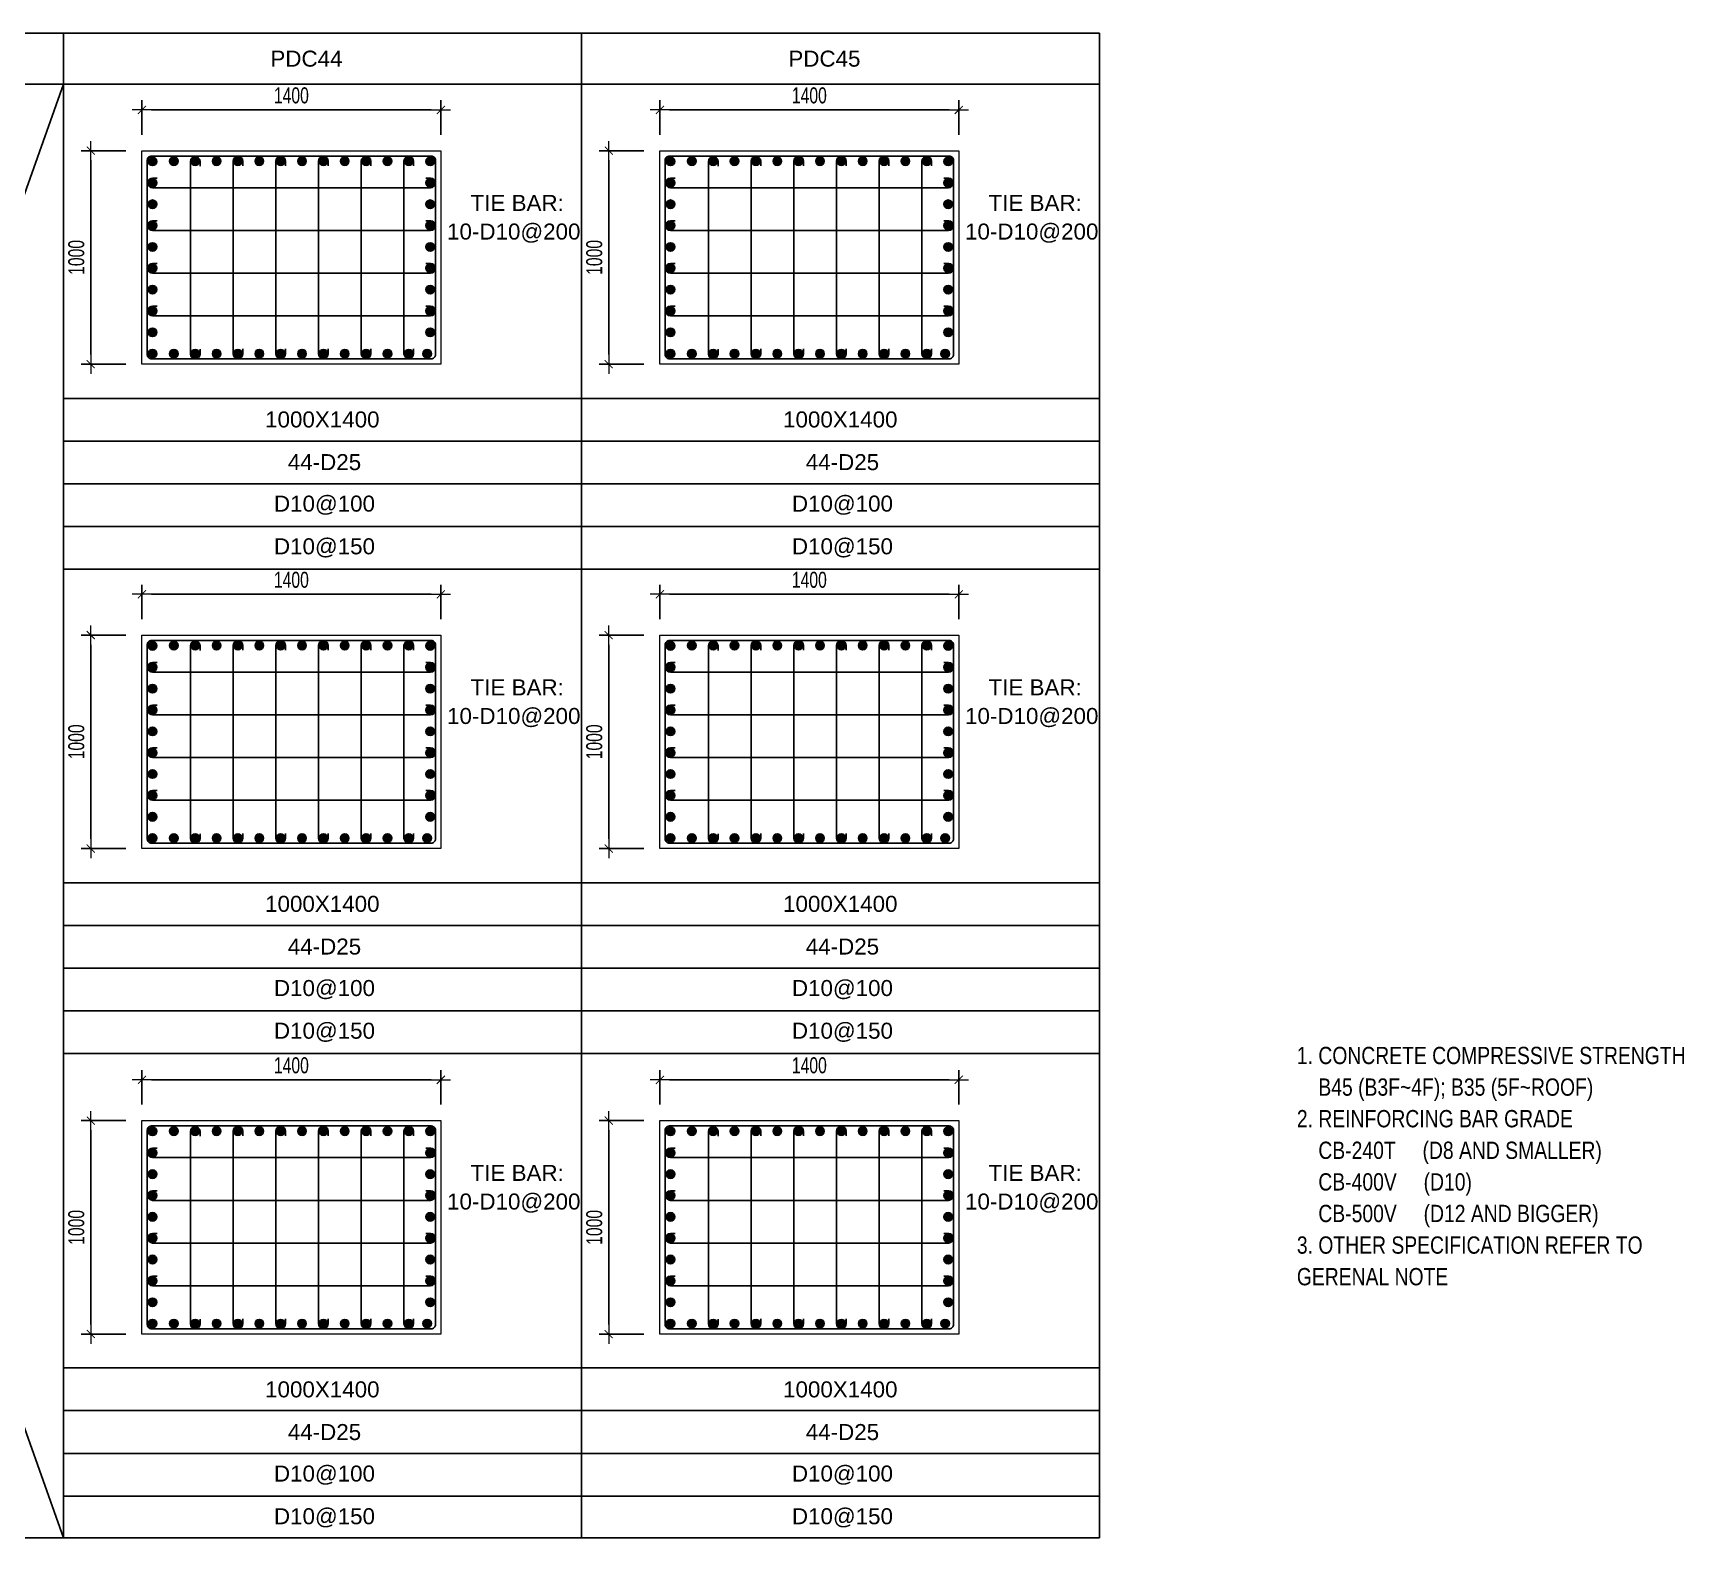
# Model space of a CAD drawing. Header units: millimetres. Extents: x 49323 to 598907, y -6102 to 181761.
# Drawn here: x 575496 to 583229, y 54570 to 61620 of the extents above; entities that cross this region are included whole.
import ezdxf
from ezdxf.enums import TextEntityAlignment as Align

# ---------------------------------------------------------------- set-up
doc = ezdxf.new("R2010")
doc.units = ezdxf.units.MM
doc.linetypes.add('CENTER2', pattern=[1.125, 0.75, -0.125, 0.125, -0.125])
doc.layers.get('Defpoints').update_dxf_attribs({"color": 151, "lineweight": 9})
for name, color, linetype in [('2', 2, 'Continuous'), ('CEN', 1, 'CENTER2'), ('STL', 3, 'Continuous'), ('TIT1', 3, 'Continuous')]:
    doc.layers.add(name, color=color, linetype=linetype)
doc.layers.add('NDC_S_CONTINUOUS', color=3, linetype='Continuous', lineweight=20)
doc.layers.add('NDC_S_DIM', color=1, linetype='Continuous', lineweight=15)
doc.styles.add('ARIAL', font='arial.ttf', dxfattribs={"width": 0.8})
doc.styles.add('NDC_ARIAL', font='arial.ttf', dxfattribs={"width": 0.85})
doc.styles.add('NDC_DIM', font='', dxfattribs={"width": 0.75})
doc.styles.get('NDC_DIM').set_extended_font_data('Dotum')
doc.dimstyles.new('NDC_dim_30', dxfattribs={"dimscale": 30, "dimtxt": 2.5, "dimasz": 1.5, "dimexe": 1.5, "dimexo": 2.5, "dimgap": 1, "dimtad": 1, "dimdec": 0, "dimzin": 0, "dimdsep": 46, "dimtxsty": 'NDC_DIM', "dimblk": 'DIMMARK', "dimcen": 0.09, "dimdle": 1.2, "dimclrd": 1, "dimclre": 1, "dimclrt": 3, "dimadec": 0, "dimazin": 0, "dimtfac": 1, "dimtdec": 0, "dimtix": 1, "dimtofl": 0, "dimtmove": 0, "dimatfit": 3, "dimfxl": 8, "dimfxlon": 1, "dimtolj": 1, "dimtzin": 0, "dimarcsym": 0})

# ---------------------------------------------------------------- blocks, each defined once
blk = doc.blocks.new('GN')
at = {"layer": 'TIT1', "insert": (0, 0), "char_height": 81, "width": 1996.298, "attachment_point": 1, "line_spacing_factor": 1.096296, "style": 'ARIAL'}
blk.add_mtext('\\A1;1. CONCRETE COMPRESSIVE STRENGTH\\P    B45 (B3F~4F); B35 (5F~ROOF)\\P2. REINFORCING BAR GRADE\\P    CB-240T     (D8 AND SMALLER)\\P    CB-400V     (D10)\\P    CB-500V     (D12 AND BIGGER)\\P3. OTHER SPECIFICATION REFER TO GERENAL NOTE ', dxfattribs=at)
blk = doc.blocks.new('8')
at = {"layer": '2'}
blk.add_hatch(color=256, dxfattribs=at).paths.add_polyline_path([(20, 0, 0.386127), (1.9, 19.9), (-1.9, 19.9, 0.386127), (-20, 0, 1)])
blk.add_circle((0, 0), 20, dxfattribs=at)
blk = doc.blocks.new('5')
at = {"layer": 'CEN', "rotation": 180}
blk.add_blockref('8', (0, 0), dxfattribs=at)
blk = doc.blocks.new('DIMMARK')
at = {"layer": 'NDC_S_DIM', "color": 1}
blk.add_line((-1.5, 0), (1, 0), dxfattribs=at)
at = {"layer": 'NDC_S_DIM', "color": 2, "const_width": 0.1}
blk.add_lwpolyline([(-0.42, -0.42), (0.42, 0.42)], dxfattribs=at)
blk = doc.blocks.new('*D801')
at = {"layer": 'Defpoints', "color": 0, "ltscale": 40, "transparency": 16777216}
for p in [(577406.3, 56716.1), (576006.3, 56524.9), (577406.3, 56524.9)]:
    blk.add_point(p, dxfattribs=at)
at = {"layer": 'NDC_S_DIM', "color": 1, "lineweight": -2, "ltscale": 40, "transparency": 16777216}
for p, q in [((576006.3, 56599.9), (576006.3, 56761.1)), ((577406.3, 56599.9), (577406.3, 56761.1)), ((576051.3, 56716.1), (577361.3, 56716.1))]:
    blk.add_line(p, q, dxfattribs=at)
at = {"layer": 'NDC_S_DIM', "color": 1, "lineweight": -2, "ltscale": 40, "transparency": 16777216, "xscale": 45, "yscale": 45, "zscale": 45, "rotation": 180}
blk.add_blockref('DIMMARK', (576006.3, 56716.1), dxfattribs=at)
at = {"layer": 'NDC_S_DIM', "color": 1, "lineweight": -2, "ltscale": 40, "transparency": 16777216, "xscale": 45, "yscale": 45, "zscale": 45}
blk.add_blockref('DIMMARK', (577406.3, 56716.1), dxfattribs=at)
at = {"layer": 'NDC_S_DIM', "color": 3, "ltscale": 40, "transparency": 16777216, "insert": (576706.3, 56783.7), "char_height": 75, "attachment_point": 5, "style": 'NDC_DIM'}
blk.add_mtext('\\A1;1400', dxfattribs=at)
blk = doc.blocks.new('*D802')
at = {"layer": 'Defpoints', "color": 0, "ltscale": 40, "transparency": 16777216}
for p in [(576006.3, 56524.9), (575766.7, 55524.9), (576006.3, 55524.9)]:
    blk.add_point(p, dxfattribs=at)
at = {"layer": 'NDC_S_DIM', "color": 1, "lineweight": -2, "ltscale": 40, "transparency": 16777216}
for p, q in [((575931.3, 56524.9), (575721.7, 56524.9)), ((575766.7, 56479.9), (575766.7, 55569.9)), ((575931.3, 55524.9), (575721.7, 55524.9))]:
    blk.add_line(p, q, dxfattribs=at)
at = {"layer": 'NDC_S_DIM', "color": 1, "lineweight": -2, "ltscale": 40, "transparency": 16777216, "xscale": 45, "yscale": 45, "zscale": 45}
for p, rotation in [((575766.7, 56524.9), 90), ((575766.7, 55524.9), 270)]:
    blk.add_blockref('DIMMARK', p, dxfattribs=dict(at, rotation=rotation))
at = {"layer": 'NDC_S_DIM', "color": 3, "ltscale": 40, "transparency": 16777216, "insert": (575699.1, 56024.9), "char_height": 75, "attachment_point": 5, "rotation": 90, "style": 'NDC_DIM'}
blk.add_mtext('\\A1;1000', dxfattribs=at)
blk = doc.blocks.new('*D791')
at = {"layer": 'Defpoints', "color": 0, "ltscale": 40, "transparency": 16777216}
for p in [(577406.3, 58990.8), (576006.3, 58799.6), (577406.3, 58799.6)]:
    blk.add_point(p, dxfattribs=at)
at = {"layer": 'NDC_S_DIM', "color": 1, "lineweight": -2, "ltscale": 40, "transparency": 16777216}
for p, q in [((576006.3, 58874.6), (576006.3, 59035.8)), ((577406.3, 58874.6), (577406.3, 59035.8)), ((576051.3, 58990.8), (577361.3, 58990.8))]:
    blk.add_line(p, q, dxfattribs=at)
at = {"layer": 'NDC_S_DIM', "color": 1, "lineweight": -2, "ltscale": 40, "transparency": 16777216, "xscale": 45, "yscale": 45, "zscale": 45, "rotation": 180}
blk.add_blockref('DIMMARK', (576006.3, 58990.8), dxfattribs=at)
at = {"layer": 'NDC_S_DIM', "color": 1, "lineweight": -2, "ltscale": 40, "transparency": 16777216, "xscale": 45, "yscale": 45, "zscale": 45}
blk.add_blockref('DIMMARK', (577406.3, 58990.8), dxfattribs=at)
at = {"layer": 'NDC_S_DIM', "color": 3, "ltscale": 40, "transparency": 16777216, "insert": (576706.3, 59058.4), "char_height": 75, "attachment_point": 5, "style": 'NDC_DIM'}
blk.add_mtext('\\A1;1400', dxfattribs=at)
blk = doc.blocks.new('*D792')
at = {"layer": 'Defpoints', "color": 0, "ltscale": 40, "transparency": 16777216}
for p in [(576006.3, 58799.6), (575766.7, 57799.6), (576006.3, 57799.6)]:
    blk.add_point(p, dxfattribs=at)
at = {"layer": 'NDC_S_DIM', "color": 1, "lineweight": -2, "ltscale": 40, "transparency": 16777216}
for p, q in [((575931.3, 58799.6), (575721.7, 58799.6)), ((575766.7, 58754.6), (575766.7, 57844.6)), ((575931.3, 57799.6), (575721.7, 57799.6))]:
    blk.add_line(p, q, dxfattribs=at)
at = {"layer": 'NDC_S_DIM', "color": 1, "lineweight": -2, "ltscale": 40, "transparency": 16777216, "xscale": 45, "yscale": 45, "zscale": 45}
for p, rotation in [((575766.7, 58799.6), 90), ((575766.7, 57799.6), 270)]:
    blk.add_blockref('DIMMARK', p, dxfattribs=dict(at, rotation=rotation))
at = {"layer": 'NDC_S_DIM', "color": 3, "ltscale": 40, "transparency": 16777216, "insert": (575699.1, 58299.6), "char_height": 75, "attachment_point": 5, "rotation": 90, "style": 'NDC_DIM'}
blk.add_mtext('\\A1;1000', dxfattribs=at)
blk = doc.blocks.new('*D799')
at = {"layer": 'Defpoints', "color": 0, "ltscale": 40, "transparency": 16777216}
for p in [(577406.3, 61260.3), (576006.3, 61069.1), (577406.3, 61069.1)]:
    blk.add_point(p, dxfattribs=at)
at = {"layer": 'NDC_S_DIM', "color": 1, "lineweight": -2, "ltscale": 40, "transparency": 16777216}
for p, q in [((576006.3, 61144.1), (576006.3, 61305.3)), ((576051.3, 61260.3), (577361.3, 61260.3)), ((577406.3, 61144.1), (577406.3, 61305.3))]:
    blk.add_line(p, q, dxfattribs=at)
at = {"layer": 'NDC_S_DIM', "color": 1, "lineweight": -2, "ltscale": 40, "transparency": 16777216, "xscale": 45, "yscale": 45, "zscale": 45, "rotation": 180}
blk.add_blockref('DIMMARK', (576006.3, 61260.3), dxfattribs=at)
at = {"layer": 'NDC_S_DIM', "color": 1, "lineweight": -2, "ltscale": 40, "transparency": 16777216, "xscale": 45, "yscale": 45, "zscale": 45}
blk.add_blockref('DIMMARK', (577406.3, 61260.3), dxfattribs=at)
at = {"layer": 'NDC_S_DIM', "color": 3, "ltscale": 40, "transparency": 16777216, "insert": (576706.3, 61327.8), "char_height": 75, "attachment_point": 5, "style": 'NDC_DIM'}
blk.add_mtext('\\A1;1400', dxfattribs=at)
blk = doc.blocks.new('*D800')
at = {"layer": 'Defpoints', "color": 0, "ltscale": 40, "transparency": 16777216}
for p in [(576006.3, 61069.1), (575766.7, 60069.1), (576006.3, 60069.1)]:
    blk.add_point(p, dxfattribs=at)
at = {"layer": 'NDC_S_DIM', "color": 1, "lineweight": -2, "ltscale": 40, "transparency": 16777216}
for p, q in [((575931.3, 61069.1), (575721.7, 61069.1)), ((575766.7, 61024.1), (575766.7, 60114.1)), ((575931.3, 60069.1), (575721.7, 60069.1))]:
    blk.add_line(p, q, dxfattribs=at)
at = {"layer": 'NDC_S_DIM', "color": 1, "lineweight": -2, "ltscale": 40, "transparency": 16777216, "xscale": 45, "yscale": 45, "zscale": 45}
for p, rotation in [((575766.7, 61069.1), 90), ((575766.7, 60069.1), 270)]:
    blk.add_blockref('DIMMARK', p, dxfattribs=dict(at, rotation=rotation))
at = {"layer": 'NDC_S_DIM', "color": 3, "ltscale": 40, "transparency": 16777216, "insert": (575699.1, 60569.1), "char_height": 75, "attachment_point": 5, "rotation": 90, "style": 'NDC_DIM'}
blk.add_mtext('\\A1;1000', dxfattribs=at)
blk = doc.blocks.new('*D795')
at = {"layer": 'Defpoints', "color": 0, "ltscale": 40, "transparency": 16777216}
for p in [(579832.4, 56716.1), (578432.4, 56524.9), (579832.4, 56524.9)]:
    blk.add_point(p, dxfattribs=at)
at = {"layer": 'NDC_S_DIM', "color": 1, "lineweight": -2, "ltscale": 40, "transparency": 16777216}
for p, q in [((578432.4, 56599.9), (578432.4, 56761.1)), ((579832.4, 56599.9), (579832.4, 56761.1)), ((578477.4, 56716.1), (579787.4, 56716.1))]:
    blk.add_line(p, q, dxfattribs=at)
at = {"layer": 'NDC_S_DIM', "color": 1, "lineweight": -2, "ltscale": 40, "transparency": 16777216, "xscale": 45, "yscale": 45, "zscale": 45, "rotation": 180}
blk.add_blockref('DIMMARK', (578432.4, 56716.1), dxfattribs=at)
at = {"layer": 'NDC_S_DIM', "color": 1, "lineweight": -2, "ltscale": 40, "transparency": 16777216, "xscale": 45, "yscale": 45, "zscale": 45}
blk.add_blockref('DIMMARK', (579832.4, 56716.1), dxfattribs=at)
at = {"layer": 'NDC_S_DIM', "color": 3, "ltscale": 40, "transparency": 16777216, "insert": (579132.4, 56783.7), "char_height": 75, "attachment_point": 5, "style": 'NDC_DIM'}
blk.add_mtext('\\A1;1400', dxfattribs=at)
blk = doc.blocks.new('*D796')
at = {"layer": 'Defpoints', "color": 0, "ltscale": 40, "transparency": 16777216}
for p in [(578432.4, 56524.9), (578192.8, 55524.9), (578432.4, 55524.9)]:
    blk.add_point(p, dxfattribs=at)
at = {"layer": 'NDC_S_DIM', "color": 1, "lineweight": -2, "ltscale": 40, "transparency": 16777216}
for p, q in [((578357.4, 56524.9), (578147.8, 56524.9)), ((578192.8, 56479.9), (578192.8, 55569.9)), ((578357.4, 55524.9), (578147.8, 55524.9))]:
    blk.add_line(p, q, dxfattribs=at)
at = {"layer": 'NDC_S_DIM', "color": 1, "lineweight": -2, "ltscale": 40, "transparency": 16777216, "xscale": 45, "yscale": 45, "zscale": 45}
for p, rotation in [((578192.8, 56524.9), 90), ((578192.8, 55524.9), 270)]:
    blk.add_blockref('DIMMARK', p, dxfattribs=dict(at, rotation=rotation))
at = {"layer": 'NDC_S_DIM', "color": 3, "ltscale": 40, "transparency": 16777216, "insert": (578125.2, 56024.9), "char_height": 75, "attachment_point": 5, "rotation": 90, "style": 'NDC_DIM'}
blk.add_mtext('\\A1;1000', dxfattribs=at)
blk = doc.blocks.new('*D797')
at = {"layer": 'Defpoints', "color": 0, "ltscale": 40, "transparency": 16777216}
for p in [(579832.4, 58990.8), (578432.4, 58799.6), (579832.4, 58799.6)]:
    blk.add_point(p, dxfattribs=at)
at = {"layer": 'NDC_S_DIM', "color": 1, "lineweight": -2, "ltscale": 40, "transparency": 16777216}
for p, q in [((578432.4, 58874.6), (578432.4, 59035.8)), ((579832.4, 58874.6), (579832.4, 59035.8)), ((578477.4, 58990.8), (579787.4, 58990.8))]:
    blk.add_line(p, q, dxfattribs=at)
at = {"layer": 'NDC_S_DIM', "color": 1, "lineweight": -2, "ltscale": 40, "transparency": 16777216, "xscale": 45, "yscale": 45, "zscale": 45, "rotation": 180}
blk.add_blockref('DIMMARK', (578432.4, 58990.8), dxfattribs=at)
at = {"layer": 'NDC_S_DIM', "color": 1, "lineweight": -2, "ltscale": 40, "transparency": 16777216, "xscale": 45, "yscale": 45, "zscale": 45}
blk.add_blockref('DIMMARK', (579832.4, 58990.8), dxfattribs=at)
at = {"layer": 'NDC_S_DIM', "color": 3, "ltscale": 40, "transparency": 16777216, "insert": (579132.4, 59058.4), "char_height": 75, "attachment_point": 5, "style": 'NDC_DIM'}
blk.add_mtext('\\A1;1400', dxfattribs=at)
blk = doc.blocks.new('*D798')
at = {"layer": 'Defpoints', "color": 0, "ltscale": 40, "transparency": 16777216}
for p in [(578432.4, 58799.6), (578192.8, 57799.6), (578432.4, 57799.6)]:
    blk.add_point(p, dxfattribs=at)
at = {"layer": 'NDC_S_DIM', "color": 1, "lineweight": -2, "ltscale": 40, "transparency": 16777216}
for p, q in [((578357.4, 58799.6), (578147.8, 58799.6)), ((578192.8, 58754.6), (578192.8, 57844.6)), ((578357.4, 57799.6), (578147.8, 57799.6))]:
    blk.add_line(p, q, dxfattribs=at)
at = {"layer": 'NDC_S_DIM', "color": 1, "lineweight": -2, "ltscale": 40, "transparency": 16777216, "xscale": 45, "yscale": 45, "zscale": 45}
for p, rotation in [((578192.8, 58799.6), 90), ((578192.8, 57799.6), 270)]:
    blk.add_blockref('DIMMARK', p, dxfattribs=dict(at, rotation=rotation))
at = {"layer": 'NDC_S_DIM', "color": 3, "ltscale": 40, "transparency": 16777216, "insert": (578125.2, 58299.6), "char_height": 75, "attachment_point": 5, "rotation": 90, "style": 'NDC_DIM'}
blk.add_mtext('\\A1;1000', dxfattribs=at)
blk = doc.blocks.new('*D793')
at = {"layer": 'Defpoints', "color": 0, "ltscale": 40, "transparency": 16777216}
for p in [(579832.4, 61260.3), (578432.4, 61069.1), (579832.4, 61069.1)]:
    blk.add_point(p, dxfattribs=at)
at = {"layer": 'NDC_S_DIM', "color": 1, "lineweight": -2, "ltscale": 40, "transparency": 16777216}
for p, q in [((578432.4, 61144.1), (578432.4, 61305.3)), ((578477.4, 61260.3), (579787.4, 61260.3)), ((579832.4, 61144.1), (579832.4, 61305.3))]:
    blk.add_line(p, q, dxfattribs=at)
at = {"layer": 'NDC_S_DIM', "color": 1, "lineweight": -2, "ltscale": 40, "transparency": 16777216, "xscale": 45, "yscale": 45, "zscale": 45, "rotation": 180}
blk.add_blockref('DIMMARK', (578432.4, 61260.3), dxfattribs=at)
at = {"layer": 'NDC_S_DIM', "color": 1, "lineweight": -2, "ltscale": 40, "transparency": 16777216, "xscale": 45, "yscale": 45, "zscale": 45}
blk.add_blockref('DIMMARK', (579832.4, 61260.3), dxfattribs=at)
at = {"layer": 'NDC_S_DIM', "color": 3, "ltscale": 40, "transparency": 16777216, "insert": (579132.4, 61327.8), "char_height": 75, "attachment_point": 5, "style": 'NDC_DIM'}
blk.add_mtext('\\A1;1400', dxfattribs=at)
blk = doc.blocks.new('*D794')
at = {"layer": 'Defpoints', "color": 0, "ltscale": 40, "transparency": 16777216}
for p in [(578432.4, 61069.1), (578192.8, 60069.1), (578432.4, 60069.1)]:
    blk.add_point(p, dxfattribs=at)
at = {"layer": 'NDC_S_DIM', "color": 1, "lineweight": -2, "ltscale": 40, "transparency": 16777216}
for p, q in [((578357.4, 61069.1), (578147.8, 61069.1)), ((578192.8, 61024.1), (578192.8, 60114.1)), ((578357.4, 60069.1), (578147.8, 60069.1))]:
    blk.add_line(p, q, dxfattribs=at)
at = {"layer": 'NDC_S_DIM', "color": 1, "lineweight": -2, "ltscale": 40, "transparency": 16777216, "xscale": 45, "yscale": 45, "zscale": 45}
for p, rotation in [((578192.8, 61069.1), 90), ((578192.8, 60069.1), 270)]:
    blk.add_blockref('DIMMARK', p, dxfattribs=dict(at, rotation=rotation))
at = {"layer": 'NDC_S_DIM', "color": 3, "ltscale": 40, "transparency": 16777216, "insert": (578125.2, 60569.1), "char_height": 75, "attachment_point": 5, "rotation": 90, "style": 'NDC_DIM'}
blk.add_mtext('\\A1;1000', dxfattribs=at)

msp = doc.modelspace()

# ---------------------------------------------------------------- linework, layer by layer
at = {"layer": '2', "lineweight": -2, "ltscale": 1000}
for points in [[(577381.3, 61024.1), (577381.3, 60114.1, -0.414214), (577361.3, 60094.1), (576051.3, 60094.1, -0.414214), (576031.3, 60114.1), (576031.3, 61024.1, -0.414214), (576051.3, 61044.1), (577361.3, 61044.1, -0.414214)], [(579807.4, 61024.1), (579807.4, 60114.1, -0.414214), (579787.4, 60094.1), (578477.4, 60094.1, -0.414214), (578457.4, 60114.1), (578457.4, 61024.1, -0.414214), (578477.4, 61044.1), (579787.4, 61044.1, -0.414214)], [(577381.3, 58754.6), (577381.3, 57844.6, -0.414214), (577361.3, 57824.6), (576051.3, 57824.6, -0.414214), (576031.3, 57844.6), (576031.3, 58754.6, -0.414214), (576051.3, 58774.6), (577361.3, 58774.6, -0.414214)], [(579807.4, 58754.6), (579807.4, 57844.6, -0.414214), (579787.4, 57824.6), (578477.4, 57824.6, -0.414214), (578457.4, 57844.6), (578457.4, 58754.6, -0.414214), (578477.4, 58774.6), (579787.4, 58774.6, -0.414214)], [(577381.3, 56479.9), (577381.3, 55569.9, -0.414214), (577361.3, 55549.9), (576051.3, 55549.9, -0.414214), (576031.3, 55569.9), (576031.3, 56479.9, -0.414214), (576051.3, 56499.9), (577361.3, 56499.9, -0.414214)], [(579807.4, 56479.9), (579807.4, 55569.9, -0.414214), (579787.4, 55549.9), (578477.4, 55549.9, -0.414214), (578457.4, 55569.9), (578457.4, 56479.9, -0.414214), (578477.4, 56499.9), (579787.4, 56499.9, -0.414214)]]:
    msp.add_lwpolyline(points, format="xyb", close=True, dxfattribs=at)
at = {"layer": '2'}
for points in [[(576278.6, 60138.7), (576278.6, 60116.6, -1), (576233.6, 60116.6), (576233.6, 61018.6, -1), (576278.6, 61018.6), (576278.6, 60996.4)], [(576478.6, 60140.2), (576478.6, 60118.1, -1), (576433.6, 60118.1), (576433.6, 61020.1, -1), (576478.6, 61020.1), (576478.6, 60997.9)], [(576678.6, 60140.2), (576678.6, 60118.1, -1), (576633.6, 60118.1), (576633.6, 61020.1, -1), (576678.6, 61020.1), (576678.6, 60997.9)], [(576878.6, 60140.2), (576878.6, 60118.1, -1), (576833.6, 60118.1), (576833.6, 61020.1, -1), (576878.6, 61020.1), (576878.6, 60997.9)], [(577078.6, 60140.2), (577078.6, 60118.1, -1), (577033.6, 60118.1), (577033.6, 61020.1, -1), (577078.6, 61020.1), (577078.6, 60997.9)], [(577278.6, 60140.2), (577278.6, 60118.1, -1), (577233.6, 60118.1), (577233.6, 61020.1, -1), (577278.6, 61020.1), (577278.6, 60997.9)], [(578704.7, 60138.7), (578704.7, 60116.6, -1), (578659.7, 60116.6), (578659.7, 61018.6, -1), (578704.7, 61018.6), (578704.7, 60996.4)], [(578904.7, 60140.2), (578904.7, 60118.1, -1), (578859.7, 60118.1), (578859.7, 61020.1, -1), (578904.7, 61020.1), (578904.7, 60997.9)], [(579104.7, 60140.2), (579104.7, 60118.1, -1), (579059.7, 60118.1), (579059.7, 61020.1, -1), (579104.7, 61020.1), (579104.7, 60997.9)], [(579304.7, 60140.2), (579304.7, 60118.1, -1), (579259.7, 60118.1), (579259.7, 61020.1, -1), (579304.7, 61020.1), (579304.7, 60997.9)], [(579504.7, 60140.2), (579504.7, 60118.1, -1), (579459.7, 60118.1), (579459.7, 61020.1, -1), (579504.7, 61020.1), (579504.7, 60997.9)], [(579704.7, 60140.2), (579704.7, 60118.1, -1), (579659.7, 60118.1), (579659.7, 61020.1, -1), (579704.7, 61020.1), (579704.7, 60997.9)], [(576078.2, 60940.6), (576056.1, 60940.6, 1), (576056.1, 60895.6), (577358.1, 60895.6, 1), (577358.1, 60940.6), (577336, 60940.6)], [(578504.3, 60940.6), (578482.2, 60940.6, 1), (578482.2, 60895.6), (579784.2, 60895.6, 1), (579784.2, 60940.6), (579762.1, 60940.6)], [(576078.2, 60740.6), (576056.1, 60740.6, 1), (576056.1, 60695.6), (577358.1, 60695.6, 1), (577358.1, 60740.6), (577336, 60740.6)], [(578504.3, 60740.6), (578482.2, 60740.6, 1), (578482.2, 60695.6), (579784.2, 60695.6, 1), (579784.2, 60740.6), (579762.1, 60740.6)], [(576078.2, 60540.6), (576056.1, 60540.6, 1), (576056.1, 60495.6), (577358.1, 60495.6, 1), (577358.1, 60540.6), (577336, 60540.6)], [(578504.3, 60540.6), (578482.2, 60540.6, 1), (578482.2, 60495.6), (579784.2, 60495.6, 1), (579784.2, 60540.6), (579762.1, 60540.6)], [(576078.2, 60340.6), (576056.1, 60340.6, 1), (576056.1, 60295.6), (577358.1, 60295.6, 1), (577358.1, 60340.6), (577336, 60340.6)], [(578504.3, 60340.6), (578482.2, 60340.6, 1), (578482.2, 60295.6), (579784.2, 60295.6, 1), (579784.2, 60340.6), (579762.1, 60340.6)], [(576278.6, 57869.3), (576278.6, 57847.1, -1), (576233.6, 57847.1), (576233.6, 58749.1, -1), (576278.6, 58749.1), (576278.6, 58727)], [(576478.6, 57870.8), (576478.6, 57848.6, -1), (576433.6, 57848.6), (576433.6, 58750.6, -1), (576478.6, 58750.6), (576478.6, 58728.5)], [(576678.6, 57870.8), (576678.6, 57848.6, -1), (576633.6, 57848.6), (576633.6, 58750.6, -1), (576678.6, 58750.6), (576678.6, 58728.5)], [(576878.6, 57870.8), (576878.6, 57848.6, -1), (576833.6, 57848.6), (576833.6, 58750.6, -1), (576878.6, 58750.6), (576878.6, 58728.5)], [(577078.6, 57870.8), (577078.6, 57848.6, -1), (577033.6, 57848.6), (577033.6, 58750.6, -1), (577078.6, 58750.6), (577078.6, 58728.5)], [(577278.6, 57870.8), (577278.6, 57848.6, -1), (577233.6, 57848.6), (577233.6, 58750.6, -1), (577278.6, 58750.6), (577278.6, 58728.5)], [(578704.7, 57869.3), (578704.7, 57847.1, -1), (578659.7, 57847.1), (578659.7, 58749.1, -1), (578704.7, 58749.1), (578704.7, 58727)], [(578904.7, 57870.8), (578904.7, 57848.6, -1), (578859.7, 57848.6), (578859.7, 58750.6, -1), (578904.7, 58750.6), (578904.7, 58728.5)], [(579104.7, 57870.8), (579104.7, 57848.6, -1), (579059.7, 57848.6), (579059.7, 58750.6, -1), (579104.7, 58750.6), (579104.7, 58728.5)], [(579304.7, 57870.8), (579304.7, 57848.6, -1), (579259.7, 57848.6), (579259.7, 58750.6, -1), (579304.7, 58750.6), (579304.7, 58728.5)], [(579504.7, 57870.8), (579504.7, 57848.6, -1), (579459.7, 57848.6), (579459.7, 58750.6, -1), (579504.7, 58750.6), (579504.7, 58728.5)], [(579704.7, 57870.8), (579704.7, 57848.6, -1), (579659.7, 57848.6), (579659.7, 58750.6, -1), (579704.7, 58750.6), (579704.7, 58728.5)], [(576078.2, 58671.2), (576056.1, 58671.2, 1), (576056.1, 58626.2), (577358.1, 58626.2, 1), (577358.1, 58671.2), (577336, 58671.2)], [(578504.3, 58671.2), (578482.2, 58671.2, 1), (578482.2, 58626.2), (579784.2, 58626.2, 1), (579784.2, 58671.2), (579762.1, 58671.2)], [(576078.2, 58471.2), (576056.1, 58471.2, 1), (576056.1, 58426.2), (577358.1, 58426.2, 1), (577358.1, 58471.2), (577336, 58471.2)], [(578504.3, 58471.2), (578482.2, 58471.2, 1), (578482.2, 58426.2), (579784.2, 58426.2, 1), (579784.2, 58471.2), (579762.1, 58471.2)], [(576078.2, 58271.2), (576056.1, 58271.2, 1), (576056.1, 58226.2), (577358.1, 58226.2, 1), (577358.1, 58271.2), (577336, 58271.2)], [(578504.3, 58271.2), (578482.2, 58271.2, 1), (578482.2, 58226.2), (579784.2, 58226.2, 1), (579784.2, 58271.2), (579762.1, 58271.2)], [(576078.2, 58071.2), (576056.1, 58071.2, 1), (576056.1, 58026.2), (577358.1, 58026.2, 1), (577358.1, 58071.2), (577336, 58071.2)], [(578504.3, 58071.2), (578482.2, 58071.2, 1), (578482.2, 58026.2), (579784.2, 58026.2, 1), (579784.2, 58071.2), (579762.1, 58071.2)], [(576278.6, 55594.6), (576278.6, 55572.4, -1), (576233.6, 55572.4), (576233.6, 56474.4, -1), (576278.6, 56474.4), (576278.6, 56452.3)], [(576478.6, 55596.1), (576478.6, 55573.9, -1), (576433.6, 55573.9), (576433.6, 56475.9, -1), (576478.6, 56475.9), (576478.6, 56453.8)], [(576678.6, 55596.1), (576678.6, 55573.9, -1), (576633.6, 55573.9), (576633.6, 56475.9, -1), (576678.6, 56475.9), (576678.6, 56453.8)], [(576878.6, 55596.1), (576878.6, 55573.9, -1), (576833.6, 55573.9), (576833.6, 56475.9, -1), (576878.6, 56475.9), (576878.6, 56453.8)], [(577078.6, 55596.1), (577078.6, 55573.9, -1), (577033.6, 55573.9), (577033.6, 56475.9, -1), (577078.6, 56475.9), (577078.6, 56453.8)], [(577278.6, 55596.1), (577278.6, 55573.9, -1), (577233.6, 55573.9), (577233.6, 56475.9, -1), (577278.6, 56475.9), (577278.6, 56453.8)], [(578704.7, 55594.6), (578704.7, 55572.4, -1), (578659.7, 55572.4), (578659.7, 56474.4, -1), (578704.7, 56474.4), (578704.7, 56452.3)], [(578904.7, 55596.1), (578904.7, 55573.9, -1), (578859.7, 55573.9), (578859.7, 56475.9, -1), (578904.7, 56475.9), (578904.7, 56453.8)], [(579104.7, 55596.1), (579104.7, 55573.9, -1), (579059.7, 55573.9), (579059.7, 56475.9, -1), (579104.7, 56475.9), (579104.7, 56453.8)], [(579304.7, 55596.1), (579304.7, 55573.9, -1), (579259.7, 55573.9), (579259.7, 56475.9, -1), (579304.7, 56475.9), (579304.7, 56453.8)], [(579504.7, 55596.1), (579504.7, 55573.9, -1), (579459.7, 55573.9), (579459.7, 56475.9, -1), (579504.7, 56475.9), (579504.7, 56453.8)], [(579704.7, 55596.1), (579704.7, 55573.9, -1), (579659.7, 55573.9), (579659.7, 56475.9, -1), (579704.7, 56475.9), (579704.7, 56453.8)], [(576078.2, 56396.5), (576056.1, 56396.5, 1), (576056.1, 56351.5), (577358.1, 56351.5, 1), (577358.1, 56396.5), (577336, 56396.5)], [(578504.3, 56396.5), (578482.2, 56396.5, 1), (578482.2, 56351.5), (579784.2, 56351.5, 1), (579784.2, 56396.5), (579762.1, 56396.5)], [(576078.2, 56196.5), (576056.1, 56196.5, 1), (576056.1, 56151.5), (577358.1, 56151.5, 1), (577358.1, 56196.5), (577336, 56196.5)], [(578504.3, 56196.5), (578482.2, 56196.5, 1), (578482.2, 56151.5), (579784.2, 56151.5, 1), (579784.2, 56196.5), (579762.1, 56196.5)], [(576078.2, 55996.5), (576056.1, 55996.5, 1), (576056.1, 55951.5), (577358.1, 55951.5, 1), (577358.1, 55996.5), (577336, 55996.5)], [(578504.3, 55996.5), (578482.2, 55996.5, 1), (578482.2, 55951.5), (579784.2, 55951.5, 1), (579784.2, 55996.5), (579762.1, 55996.5)], [(576078.2, 55796.5), (576056.1, 55796.5, 1), (576056.1, 55751.5), (577358.1, 55751.5, 1), (577358.1, 55796.5), (577336, 55796.5)], [(578504.3, 55796.5), (578482.2, 55796.5, 1), (578482.2, 55751.5), (579784.2, 55751.5, 1), (579784.2, 55796.5), (579762.1, 55796.5)]]:
    msp.add_lwpolyline(points, format="xyb", dxfattribs=at)
at = {"layer": 'NDC_S_CONTINUOUS', "ltscale": 70}
for points in [[(577406.3, 61069.1), (577406.3, 60069.1), (576006.3, 60069.1), (576006.3, 61069.1), (577406.3, 61069.1)], [(579832.4, 61069.1), (579832.4, 60069.1), (578432.4, 60069.1), (578432.4, 61069.1), (579832.4, 61069.1)], [(577406.3, 58799.6), (577406.3, 57799.6), (576006.3, 57799.6), (576006.3, 58799.6), (577406.3, 58799.6)], [(579832.4, 58799.6), (579832.4, 57799.6), (578432.4, 57799.6), (578432.4, 58799.6), (579832.4, 58799.6)], [(577406.3, 56524.9), (577406.3, 55524.9), (576006.3, 55524.9), (576006.3, 56524.9), (577406.3, 56524.9)], [(579832.4, 56524.9), (579832.4, 55524.9), (578432.4, 55524.9), (578432.4, 56524.9), (579832.4, 56524.9)]]:
    msp.add_lwpolyline(points, dxfattribs=at)
at = {"layer": 'TIT1', "color": 2}
msp.add_line((568875.8, 61620.4), (580491.9, 61620.4), dxfattribs=at)
at = {"layer": 'TIT1'}
for p, q in [((575639.7, 61620.4), (575639.7, 54569.7)), ((578065.8, 61620.4), (578065.8, 54569.7)), ((580491.9, 61620.4), (580491.9, 54569.7)), ((580491.9, 61380.4), (568874.1, 61380.4)), ((568875.8, 61380.4), (580491.9, 61380.4)), ((580491.9, 59108.5), (575639.7, 59108.5)), ((580491.9, 56839), (575639.7, 56839)), ((580491.9, 54569.7), (568874.1, 54569.7))]:
    msp.add_line(p, q, dxfattribs=at)
at = {"layer": 'TIT1', "color": 8}
for p, q in [((573213.6, 61380.4), (575639.7, 54569.7)), ((573213.6, 54569.7), (575639.7, 61380.4)), ((580491.9, 59908.5), (575639.7, 59908.5)), ((580491.9, 59708.5), (575639.7, 59708.5)), ((580491.9, 59508.5), (575639.7, 59508.5)), ((580491.9, 59308.5), (575639.7, 59308.5)), ((580491.9, 57639), (575639.7, 57639)), ((580491.9, 57439), (575639.7, 57439)), ((580491.9, 57239), (575639.7, 57239)), ((580491.9, 57039), (575639.7, 57039)), ((580491.9, 55366.2), (575639.7, 55366.2)), ((580491.9, 55166.2), (575639.7, 55166.2)), ((580491.9, 54966.2), (575639.7, 54966.2)), ((580491.9, 54766.2), (575639.7, 54766.2))]:
    msp.add_line(p, q, dxfattribs=at)

# ---------------------------------------------------------------- block references
at = {"layer": 'NDC_S_DIM'}
msp.add_blockref('GN', (581415.9, 56870.7), dxfattribs=at)
at = {"layer": 'STL', "xscale": -1}
for p in [(576056.1, 61019.1), (578482.2, 61019.1), (576056.1, 60918.1), (578482.2, 60918.1), (576056.1, 60818.1), (578482.2, 60818.1), (576056.1, 60718.1), (578482.2, 60718.1), (576056.1, 60618.1), (578482.2, 60618.1), (576056.1, 60518.1), (578482.2, 60518.1), (576056.1, 60418.1), (578482.2, 60418.1), (576056.1, 60318.1), (578482.2, 60318.1), (576056.1, 60218.1), (578482.2, 60218.1), (576056.1, 60118.1), (578482.2, 60118.1), (576056.1, 58749.6), (578482.2, 58749.6), (576056.1, 58648.7), (578482.2, 58648.7), (576056.1, 58548.7), (578482.2, 58548.7), (576056.1, 58448.7), (578482.2, 58448.7), (576056.1, 58348.7), (578482.2, 58348.7), (576056.1, 58248.7), (578482.2, 58248.7), (576056.1, 58148.7), (578482.2, 58148.7), (576056.1, 58048.7), (578482.2, 58048.7), (576056.1, 57948.7), (578482.2, 57948.7), (576056.1, 57848.7), (578482.2, 57848.7), (576056.1, 56474.9), (578482.2, 56474.9), (576056.1, 56374), (578482.2, 56374), (576056.1, 56274), (578482.2, 56274), (576056.1, 56174), (578482.2, 56174), (576056.1, 56074), (578482.2, 56074), (576056.1, 55974), (578482.2, 55974), (576056.1, 55874), (578482.2, 55874), (576056.1, 55774), (578482.2, 55774), (576056.1, 55674), (578482.2, 55674), (576056.1, 55574), (578482.2, 55574)]:
    msp.add_blockref('5', p, dxfattribs=at)
at = {"layer": 'STL', "xscale": -1, "rotation": 270}
for p in [(576156.1, 61020.1), (576256.1, 61020.1), (576356.1, 61020.1), (576456.1, 61020.1), (576556.1, 61020.1), (576656.1, 61020.1), (576756.1, 61020.1), (576856.1, 61020.1), (576956.1, 61020.1), (577056.1, 61020.1), (577156.1, 61020.1), (577256.1, 61020.1), (578582.2, 61020.1), (578682.2, 61020.1), (578782.2, 61020.1), (578882.2, 61020.1), (578982.2, 61020.1), (579082.2, 61020.1), (579182.2, 61020.1), (579282.2, 61020.1), (579382.2, 61020.1), (579482.2, 61020.1), (579582.2, 61020.1), (579682.2, 61020.1), (576056.1, 60118.1), (576156.1, 60118.1), (576256.1, 60118.1), (576356.1, 60118.1), (576456.1, 60118.1), (576556.1, 60118.1), (576656.1, 60118.1), (576756.1, 60118.1), (576856.1, 60118.1), (576956.1, 60118.1), (577056.1, 60118.1), (577156.1, 60118.1), (577256.1, 60118.1), (577342, 60118.1), (578482.2, 60118.1), (578582.2, 60118.1), (578682.2, 60118.1), (578782.2, 60118.1), (578882.2, 60118.1), (578982.2, 60118.1), (579082.2, 60118.1), (579182.2, 60118.1), (579282.2, 60118.1), (579382.2, 60118.1), (579482.2, 60118.1), (579582.2, 60118.1), (579682.2, 60118.1), (579768.1, 60118.1), (576156.1, 58750.6), (576256.1, 58750.6), (576356.1, 58750.6), (576456.1, 58750.6), (576556.1, 58750.6), (576656.1, 58750.6), (576756.1, 58750.6), (576856.1, 58750.6), (576956.1, 58750.6), (577056.1, 58750.6), (577156.1, 58750.6), (577256.1, 58750.6), (578582.2, 58750.6), (578682.2, 58750.6), (578782.2, 58750.6), (578882.2, 58750.6), (578982.2, 58750.6), (579082.2, 58750.6), (579182.2, 58750.6), (579282.2, 58750.6), (579382.2, 58750.6), (579482.2, 58750.6), (579582.2, 58750.6), (579682.2, 58750.6), (576056.1, 57848.7), (576156.1, 57848.7), (576256.1, 57848.7), (576356.1, 57848.7), (576456.1, 57848.7), (576556.1, 57848.7), (576656.1, 57848.7), (576756.1, 57848.7), (576856.1, 57848.7), (576956.1, 57848.7), (577056.1, 57848.7), (577156.1, 57848.7), (577256.1, 57848.7), (577342, 57848.7), (578482.2, 57848.7), (578582.2, 57848.7), (578682.2, 57848.7), (578782.2, 57848.7), (578882.2, 57848.7), (578982.2, 57848.7), (579082.2, 57848.7), (579182.2, 57848.7), (579282.2, 57848.7), (579382.2, 57848.7), (579482.2, 57848.7), (579582.2, 57848.7), (579682.2, 57848.7), (579768.1, 57848.7), (576156.1, 56475.9), (576256.1, 56475.9), (576356.1, 56475.9), (576456.1, 56475.9), (576556.1, 56475.9), (576656.1, 56475.9), (576756.1, 56475.9), (576856.1, 56475.9), (576956.1, 56475.9), (577056.1, 56475.9), (577156.1, 56475.9), (577256.1, 56475.9), (578582.2, 56475.9), (578682.2, 56475.9), (578782.2, 56475.9), (578882.2, 56475.9), (578982.2, 56475.9), (579082.2, 56475.9), (579182.2, 56475.9), (579282.2, 56475.9), (579382.2, 56475.9), (579482.2, 56475.9), (579582.2, 56475.9), (579682.2, 56475.9), (576056.1, 55574), (576156.1, 55574), (576256.1, 55574), (576356.1, 55574), (576456.1, 55574), (576556.1, 55574), (576656.1, 55574), (576756.1, 55574), (576856.1, 55574), (576956.1, 55574), (577056.1, 55574), (577156.1, 55574), (577256.1, 55574), (577342, 55574), (578482.2, 55574), (578582.2, 55574), (578682.2, 55574), (578782.2, 55574), (578882.2, 55574), (578982.2, 55574), (579082.2, 55574), (579182.2, 55574), (579282.2, 55574), (579382.2, 55574), (579482.2, 55574), (579582.2, 55574), (579682.2, 55574), (579768.1, 55574)]:
    msp.add_blockref('5', p, dxfattribs=at)
at = {"layer": 'STL'}
for p in [(577356.6, 61019.1), (579782.7, 61019.1), (577356.6, 60918.1), (579782.7, 60918.1), (577356.6, 60818.1), (579782.7, 60818.1), (577356.6, 60718.1), (579782.7, 60718.1), (577356.6, 60618.1), (579782.7, 60618.1), (577356.6, 60518.1), (579782.7, 60518.1), (577356.6, 60418.1), (579782.7, 60418.1), (577356.6, 60318.1), (579782.7, 60318.1), (577356.6, 60218.1), (579782.7, 60218.1), (577356.6, 58749.6), (579782.7, 58749.6), (577356.6, 58648.7), (579782.7, 58648.7), (577356.6, 58548.7), (579782.7, 58548.7), (577356.6, 58448.7), (579782.7, 58448.7), (577356.6, 58348.7), (579782.7, 58348.7), (577356.6, 58248.7), (579782.7, 58248.7), (577356.6, 58148.7), (579782.7, 58148.7), (577356.6, 58048.7), (579782.7, 58048.7), (577356.6, 57948.7), (579782.7, 57948.7), (577356.6, 56474.9), (579782.7, 56474.9), (577356.6, 56374), (579782.7, 56374), (577356.6, 56274), (579782.7, 56274), (577356.6, 56174), (579782.7, 56174), (577356.6, 56074), (579782.7, 56074), (577356.6, 55974), (579782.7, 55974), (577356.6, 55874), (579782.7, 55874), (577356.6, 55774), (579782.7, 55774), (577356.6, 55674), (579782.7, 55674)]:
    msp.add_blockref('5', p, dxfattribs=at)

# ---------------------------------------------------------------- texts
at = {"layer": 'TIT1', "color": 2, "style": 'NDC_ARIAL'}
for s, p in [('PDC44', (576776.9, 61500.4)), ('PDC45', (579203, 61500.4))]:
    msp.add_text(s, height=75, dxfattribs=at).set_placement(p, align=Align.MIDDLE)
at = {"layer": 'TIT1', "style": 'NDC_ARIAL'}
for s, p in [('TIE BAR: ', (577778.7, 60824.4)), ('TIE BAR: ', (580204.8, 60824.4)), ('10-D10@200', (577747.9, 60684.7)), ('10-D10@200', (580174, 60684.7)), ('1000X1400', (576851.2, 59810.1)), ('1000X1400', (579277.3, 59810.1)), ('44-D25', (576861.3, 59610.1)), ('44-D25', (579287.4, 59610.1)), ('D10@100', (576861.3, 59410.1)), ('D10@100', (579287.4, 59410.1)), ('D10@150', (576861.3, 59210.1)), ('D10@150', (579287.4, 59210.1)), ('TIE BAR: ', (577778.7, 58554.9)), ('TIE BAR: ', (580204.8, 58554.9)), ('10-D10@200', (577747.9, 58415.2)), ('10-D10@200', (580174, 58415.2)), ('1000X1400', (576851.2, 57540.7)), ('1000X1400', (579277.3, 57540.7)), ('44-D25', (576861.3, 57340.7)), ('44-D25', (579287.4, 57340.7)), ('D10@100', (576861.3, 57140.7)), ('D10@100', (579287.4, 57140.7)), ('D10@150', (576861.3, 56940.7)), ('D10@150', (579287.4, 56940.7)), ('TIE BAR: ', (577778.7, 56280.2)), ('TIE BAR: ', (580204.8, 56280.2)), ('10-D10@200', (577747.9, 56140.5)), ('10-D10@200', (580174, 56140.5)), ('1000X1400', (576851.2, 55266)), ('1000X1400', (579277.3, 55266)), ('44-D25', (576861.3, 55066)), ('44-D25', (579287.4, 55066)), ('D10@100', (576861.3, 54866)), ('D10@100', (579287.4, 54866)), ('D10@150', (576861.3, 54666)), ('D10@150', (579287.4, 54666))]:
    msp.add_text(s, height=75, dxfattribs=at).set_placement(p, align=Align.MIDDLE)

# ---------------------------------------------------------------- dimensions: what is measured, and where the dimension line sits
at = {"layer": 'NDC_S_DIM', "ltscale": 40}
for base, p1, p2, picture, middle in [((577406.3, 61260.3), (576006.3, 61069.1), (577406.3, 61069.1), '*D799', (576706.3, 61327.8)), ((579832.4, 61260.3), (578432.4, 61069.1), (579832.4, 61069.1), '*D793', (579132.4, 61327.8)), ((577406.3, 58990.8), (576006.3, 58799.6), (577406.3, 58799.6), '*D791', (576706.3, 59058.4)), ((579832.4, 58990.8), (578432.4, 58799.6), (579832.4, 58799.6), '*D797', (579132.4, 59058.4)), ((577406.3, 56716.1), (576006.3, 56524.9), (577406.3, 56524.9), '*D801', (576706.3, 56783.7)), ((579832.4, 56716.1), (578432.4, 56524.9), (579832.4, 56524.9), '*D795', (579132.4, 56783.7))]:
    dim = msp.add_linear_dim(base=base, p1=p1, p2=p2, dimstyle='NDC_dim_30', dxfattribs=at)
    dim.commit()
    dim.dimension.update_dxf_attribs({"geometry": picture, "text_midpoint": middle})
for base, p1, p2, picture, middle in [((575766.7, 60069.1), (576006.3, 61069.1), (576006.3, 60069.1), '*D800', (575699.1, 60569.1)), ((578192.8, 60069.1), (578432.4, 61069.1), (578432.4, 60069.1), '*D794', (578125.2, 60569.1)), ((575766.7, 57799.6), (576006.3, 58799.6), (576006.3, 57799.6), '*D792', (575699.1, 58299.6)), ((578192.8, 57799.6), (578432.4, 58799.6), (578432.4, 57799.6), '*D798', (578125.2, 58299.6)), ((575766.7, 55524.9), (576006.3, 56524.9), (576006.3, 55524.9), '*D802', (575699.1, 56024.9)), ((578192.8, 55524.9), (578432.4, 56524.9), (578432.4, 55524.9), '*D796', (578125.2, 56024.9))]:
    dim = msp.add_linear_dim(base=base, p1=p1, p2=p2, angle=90, dimstyle='NDC_dim_30', dxfattribs=at)
    dim.commit()
    dim.dimension.update_dxf_attribs({"geometry": picture, "text_midpoint": middle})

doc.saveas('drawing.dxf')
